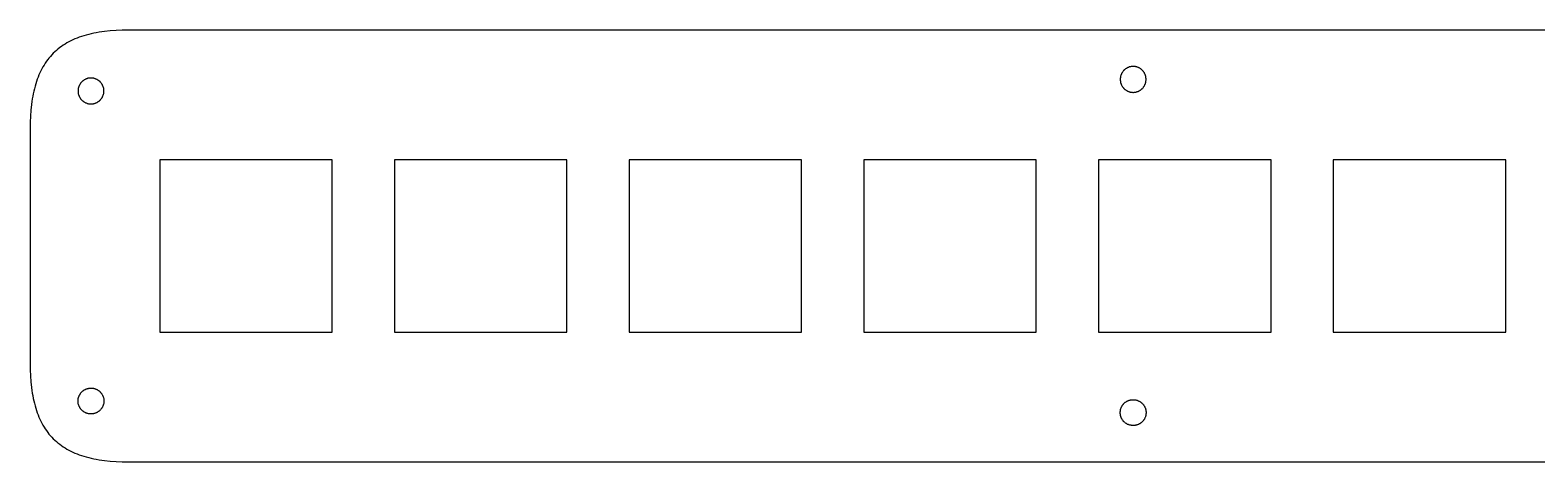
# Model space of a CAD drawing. Header units: millimetres. Extents: x 499 to 763, y 110 to 145.
# Drawn here: x 499 to 621.3, y 109.9 to 144.9 of the extents above; entities that cross this region are included whole.
import ezdxf

# ---------------------------------------------------------------- set-up
doc = ezdxf.new("R2010")
doc.units = ezdxf.units.MM
for name, color, linetype, true_color in [('bigger_exterior', 76, 'Continuous', 0x307816), ('mx_boundary', 18, 'Continuous', 0x000000), ('new_screws_small', 76, 'Continuous', 0x307816)]:
    doc.layers.add(name, color=color, linetype=linetype, true_color=true_color)

msp = doc.modelspace()

# ---------------------------------------------------------------- linework, layer by layer
at = {"layer": 'bigger_exterior'}
for p, q in [((502.97, 144.33), (502.79, 144.26)), ((503.15, 144.39), (502.97, 144.33)), ((503.34, 144.45), (503.15, 144.39)), ((503.53, 144.5), (503.34, 144.45)), ((503.73, 144.56), (503.53, 144.5)), ((503.93, 144.6), (503.73, 144.56)), ((504.14, 144.65), (503.93, 144.6)), ((504.35, 144.69), (504.14, 144.65)), ((504.57, 144.73), (504.35, 144.69)), ((504.79, 144.76), (504.57, 144.73)), ((505.01, 144.79), (504.79, 144.76)), ((505.47, 144.84), (505.01, 144.79)), ((505.96, 144.88), (505.47, 144.84)), ((506.46, 144.9), (505.96, 144.88)), ((506.98, 144.9), (506.46, 144.9)), ((754.63, 144.9), (506.98, 144.9)), ((500.98, 143.14), (500.86, 143.02)), ((501.11, 143.26), (500.98, 143.14)), ((501.24, 143.37), (501.11, 143.26)), ((501.38, 143.48), (501.24, 143.37)), ((501.52, 143.58), (501.38, 143.48)), ((501.66, 143.68), (501.52, 143.58)), ((501.81, 143.77), (501.66, 143.68)), ((501.96, 143.86), (501.81, 143.77)), ((502.12, 143.95), (501.96, 143.86)), ((502.28, 144.03), (502.12, 143.95)), ((502.45, 144.11), (502.28, 144.03)), ((502.62, 144.19), (502.45, 144.11)), ((502.79, 144.26), (502.62, 144.19)), ((500.02, 141.92), (499.93, 141.76)), ((500.11, 142.07), (500.02, 141.92)), ((500.2, 142.22), (500.11, 142.07)), ((500.3, 142.37), (500.2, 142.22)), ((500.41, 142.51), (500.3, 142.37)), ((500.51, 142.64), (500.41, 142.51)), ((500.62, 142.77), (500.51, 142.64)), ((500.74, 142.9), (500.62, 142.77)), ((500.86, 143.02), (500.74, 142.9)), ((499.49, 140.73), (499.43, 140.54)), ((499.56, 140.91), (499.49, 140.73)), ((499.62, 141.09), (499.56, 140.91)), ((499.69, 141.27), (499.62, 141.09)), ((499.77, 141.44), (499.69, 141.27)), ((499.85, 141.6), (499.77, 141.44)), ((499.93, 141.76), (499.85, 141.6)), ((499.19, 139.53), (499.15, 139.32)), ((499.23, 139.74), (499.19, 139.53)), ((499.28, 139.95), (499.23, 139.74)), ((499.33, 140.15), (499.28, 139.95)), ((499.38, 140.35), (499.33, 140.15)), ((499.43, 140.54), (499.38, 140.35)), ((499.04, 138.41), (499.01, 137.93)), ((499.09, 138.87), (499.04, 138.41)), ((499.12, 139.1), (499.09, 138.87)), ((499.15, 139.32), (499.12, 139.1)), ((498.99, 137.42), (498.98, 136.9)), ((499.01, 137.93), (498.99, 137.42)), ((498.98, 136.9), (498.98, 117.85)), ((498.98, 117.85), (498.99, 117.33)), ((498.99, 117.33), (499.01, 116.83)), ((499.01, 116.83), (499.04, 116.35)), ((499.04, 116.35), (499.09, 115.89)), ((499.09, 115.89), (499.12, 115.66)), ((499.12, 115.66), (499.15, 115.44)), ((499.15, 115.44), (499.19, 115.23)), ((499.19, 115.23), (499.23, 115.01)), ((499.23, 115.01), (499.28, 114.81)), ((499.28, 114.81), (499.33, 114.61)), ((499.33, 114.61), (499.38, 114.41)), ((499.38, 114.41), (499.43, 114.22)), ((499.43, 114.22), (499.49, 114.03)), ((499.49, 114.03), (499.56, 113.84)), ((499.56, 113.84), (499.62, 113.67)), ((499.62, 113.67), (499.69, 113.49)), ((499.69, 113.49), (499.77, 113.32)), ((499.77, 113.32), (499.85, 113.15)), ((499.85, 113.15), (499.93, 112.99)), ((499.93, 112.99), (500.02, 112.84)), ((500.02, 112.84), (500.11, 112.68)), ((500.11, 112.68), (500.2, 112.53)), ((500.2, 112.53), (500.3, 112.39)), ((500.3, 112.39), (500.41, 112.25)), ((500.41, 112.25), (500.51, 112.11)), ((500.51, 112.11), (500.62, 111.98)), ((500.62, 111.98), (500.74, 111.86)), ((500.74, 111.86), (500.86, 111.73)), ((500.86, 111.73), (500.98, 111.61)), ((500.98, 111.61), (501.11, 111.5)), ((501.11, 111.5), (501.24, 111.39)), ((501.24, 111.39), (501.38, 111.28)), ((501.38, 111.28), (501.52, 111.18)), ((501.52, 111.18), (501.66, 111.08)), ((501.66, 111.08), (501.81, 110.98)), ((501.81, 110.98), (501.96, 110.89)), ((501.96, 110.89), (502.12, 110.81)), ((502.12, 110.81), (502.28, 110.72)), ((502.28, 110.72), (502.45, 110.64)), ((502.45, 110.64), (502.62, 110.57)), ((502.62, 110.57), (502.79, 110.5)), ((502.79, 110.5), (502.97, 110.43)), ((502.97, 110.43), (503.15, 110.37)), ((503.15, 110.37), (503.34, 110.31)), ((503.34, 110.31), (503.53, 110.25)), ((503.53, 110.25), (503.73, 110.2)), ((503.73, 110.2), (503.93, 110.15)), ((503.93, 110.15), (504.14, 110.11)), ((504.14, 110.11), (504.35, 110.07)), ((504.35, 110.07), (504.57, 110.03)), ((504.57, 110.03), (504.79, 109.99)), ((504.79, 109.99), (505.01, 109.96)), ((505.01, 109.96), (505.47, 109.92)), ((505.47, 109.92), (505.96, 109.88)), ((505.96, 109.88), (506.46, 109.86)), ((506.46, 109.86), (506.98, 109.85)), ((506.98, 109.85), (754.63, 109.85))]:
    msp.add_line(p, q, dxfattribs=at)
at = {"layer": 'mx_boundary'}
for p, q in [((523.5, 134.38), (509.5, 134.38)), ((509.5, 134.38), (509.5, 120.38)), ((523.5, 120.38), (523.5, 134.38)), ((542.55, 134.38), (528.55, 134.38)), ((528.55, 134.38), (528.55, 120.38)), ((542.55, 120.38), (542.55, 134.38)), ((561.6, 134.38), (547.6, 134.38)), ((547.6, 134.38), (547.6, 120.38)), ((561.6, 120.38), (561.6, 134.38)), ((580.65, 134.38), (566.65, 134.38)), ((566.65, 134.38), (566.65, 120.38)), ((580.65, 120.38), (580.65, 134.38)), ((599.7, 134.38), (585.7, 134.38)), ((585.7, 134.38), (585.7, 120.38)), ((599.7, 120.38), (599.7, 134.38)), ((618.75, 134.38), (604.75, 134.38)), ((604.75, 134.38), (604.75, 120.38)), ((618.75, 120.38), (618.75, 134.38)), ((509.5, 120.38), (523.5, 120.38)), ((528.55, 120.38), (542.55, 120.38)), ((547.6, 120.38), (561.6, 120.38)), ((566.65, 120.38), (580.65, 120.38)), ((585.7, 120.38), (599.7, 120.38)), ((604.75, 120.38), (618.75, 120.38))]:
    msp.add_line(p, q, dxfattribs=at)
at = {"layer": 'new_screws_small'}
for p, q in [((588.13, 141.88), (588.09, 141.87)), ((588.16, 141.89), (588.13, 141.88)), ((588.19, 141.91), (588.16, 141.89)), ((588.23, 141.92), (588.19, 141.91)), ((588.26, 141.92), (588.23, 141.92)), ((588.3, 141.93), (588.26, 141.92)), ((588.34, 141.94), (588.3, 141.93)), ((588.37, 141.94), (588.34, 141.94)), ((588.41, 141.95), (588.37, 141.94)), ((588.44, 141.95), (588.41, 141.95)), ((588.48, 141.95), (588.44, 141.95)), ((588.52, 141.95), (588.48, 141.95)), ((588.55, 141.95), (588.52, 141.95)), ((588.59, 141.95), (588.55, 141.95)), ((588.63, 141.95), (588.59, 141.95)), ((588.66, 141.94), (588.63, 141.95)), ((588.7, 141.94), (588.66, 141.94)), ((588.73, 141.93), (588.7, 141.94)), ((588.77, 141.92), (588.73, 141.93)), ((588.81, 141.91), (588.77, 141.92)), ((588.84, 141.9), (588.81, 141.91)), ((588.87, 141.89), (588.84, 141.9)), ((588.91, 141.87), (588.87, 141.89)), ((588.94, 141.86), (588.91, 141.87)), ((503.12, 140.65), (503.1, 140.62)), ((503.15, 140.68), (503.12, 140.65)), ((503.17, 140.7), (503.15, 140.68)), ((503.2, 140.73), (503.17, 140.7)), ((503.23, 140.75), (503.2, 140.73)), ((503.25, 140.78), (503.23, 140.75)), ((503.28, 140.8), (503.25, 140.78)), ((503.31, 140.82), (503.28, 140.8)), ((503.34, 140.84), (503.31, 140.82)), ((503.37, 140.86), (503.34, 140.84)), ((503.4, 140.88), (503.37, 140.86)), ((503.44, 140.9), (503.4, 140.88)), ((503.47, 140.91), (503.44, 140.9)), ((503.5, 140.93), (503.47, 140.91)), ((503.54, 140.94), (503.5, 140.93)), ((503.57, 140.95), (503.54, 140.94)), ((503.6, 140.97), (503.57, 140.95)), ((503.64, 140.98), (503.6, 140.97)), ((503.67, 140.99), (503.64, 140.98)), ((503.71, 140.99), (503.67, 140.99)), ((503.75, 141), (503.71, 140.99)), ((503.78, 141), (503.75, 141)), ((503.82, 141.01), (503.78, 141)), ((503.85, 141.01), (503.82, 141.01)), ((503.89, 141.01), (503.85, 141.01)), ((503.93, 141.01), (503.89, 141.01)), ((503.96, 141.01), (503.93, 141.01)), ((504, 141.01), (503.96, 141.01)), ((504.04, 141.01), (504, 141.01)), ((504.07, 141), (504.04, 141.01)), ((504.11, 141), (504.07, 141)), ((504.14, 140.99), (504.11, 141)), ((504.18, 140.98), (504.14, 140.99)), ((504.21, 140.97), (504.18, 140.98)), ((504.25, 140.96), (504.21, 140.97)), ((504.28, 140.95), (504.25, 140.96)), ((504.32, 140.93), (504.28, 140.95)), ((504.35, 140.92), (504.32, 140.93)), ((504.38, 140.9), (504.35, 140.92)), ((504.42, 140.89), (504.38, 140.9)), ((504.45, 140.87), (504.42, 140.89)), ((504.48, 140.85), (504.45, 140.87)), ((504.51, 140.83), (504.48, 140.85)), ((504.54, 140.81), (504.51, 140.83)), ((504.57, 140.79), (504.54, 140.81)), ((504.6, 140.76), (504.57, 140.79)), ((504.62, 140.74), (504.6, 140.76)), ((504.65, 140.72), (504.62, 140.74)), ((504.68, 140.69), (504.65, 140.72)), ((504.7, 140.66), (504.68, 140.69)), ((504.73, 140.64), (504.7, 140.66)), ((587.47, 141.03), (587.46, 140.99)), ((587.46, 140.99), (587.46, 140.96)), ((587.46, 140.96), (587.46, 140.92)), ((587.46, 140.92), (587.46, 140.88)), ((587.46, 140.88), (587.46, 140.85)), ((587.46, 140.85), (587.46, 140.81)), ((587.46, 140.81), (587.47, 140.78)), ((587.48, 141.1), (587.47, 141.07)), ((587.47, 141.07), (587.47, 141.03)), ((587.47, 140.78), (587.47, 140.74)), ((587.47, 140.74), (587.48, 140.7)), ((587.49, 141.14), (587.48, 141.1)), ((587.48, 140.7), (587.49, 140.67)), ((587.5, 141.21), (587.49, 141.17)), ((587.49, 141.17), (587.49, 141.14)), ((587.49, 140.67), (587.49, 140.63)), ((587.52, 141.24), (587.5, 141.21)), ((587.53, 141.28), (587.52, 141.24)), ((587.54, 141.31), (587.53, 141.28)), ((587.56, 141.34), (587.54, 141.31)), ((587.57, 141.38), (587.56, 141.34)), ((587.59, 141.41), (587.57, 141.38)), ((587.61, 141.44), (587.59, 141.41)), ((587.63, 141.47), (587.61, 141.44)), ((587.65, 141.5), (587.63, 141.47)), ((587.67, 141.53), (587.65, 141.5)), ((587.69, 141.56), (587.67, 141.53)), ((587.71, 141.59), (587.69, 141.56)), ((587.74, 141.62), (587.71, 141.59)), ((587.76, 141.64), (587.74, 141.62)), ((587.79, 141.67), (587.76, 141.64)), ((587.82, 141.69), (587.79, 141.67)), ((587.84, 141.72), (587.82, 141.69)), ((587.87, 141.74), (587.84, 141.72)), ((587.9, 141.76), (587.87, 141.74)), ((587.93, 141.78), (587.9, 141.76)), ((587.96, 141.8), (587.93, 141.78)), ((587.99, 141.82), (587.96, 141.8)), ((588.03, 141.84), (587.99, 141.82)), ((588.06, 141.85), (588.03, 141.84)), ((588.09, 141.87), (588.06, 141.85)), ((588.97, 141.84), (588.94, 141.86)), ((589.01, 141.83), (588.97, 141.84)), ((589.04, 141.81), (589.01, 141.83)), ((589.07, 141.79), (589.04, 141.81)), ((589.1, 141.77), (589.07, 141.79)), ((589.13, 141.75), (589.1, 141.77)), ((589.16, 141.73), (589.13, 141.75)), ((589.19, 141.7), (589.16, 141.73)), ((589.21, 141.68), (589.19, 141.7)), ((589.24, 141.66), (589.21, 141.68)), ((589.27, 141.63), (589.24, 141.66)), ((589.29, 141.6), (589.27, 141.63)), ((589.32, 141.57), (589.29, 141.6)), ((589.34, 141.55), (589.32, 141.57)), ((589.36, 141.52), (589.34, 141.55)), ((589.38, 141.49), (589.36, 141.52)), ((589.4, 141.46), (589.38, 141.49)), ((589.42, 141.43), (589.4, 141.46)), ((589.44, 141.39), (589.42, 141.43)), ((589.45, 141.36), (589.44, 141.39)), ((589.47, 141.33), (589.45, 141.36)), ((589.48, 141.29), (589.47, 141.33)), ((589.5, 141.26), (589.48, 141.29)), ((589.51, 141.23), (589.5, 141.26)), ((589.52, 141.19), (589.51, 141.23)), ((589.53, 141.16), (589.52, 141.19)), ((589.52, 140.62), (589.53, 140.65)), ((589.54, 141.12), (589.53, 141.16)), ((589.53, 140.65), (589.54, 140.69)), ((589.54, 141.08), (589.54, 141.12)), ((589.55, 141.05), (589.54, 141.08)), ((589.54, 140.72), (589.55, 140.76)), ((589.54, 140.69), (589.54, 140.72)), ((589.55, 141.01), (589.55, 141.05)), ((589.56, 140.98), (589.55, 141.01)), ((589.55, 140.79), (589.56, 140.83)), ((589.55, 140.76), (589.55, 140.79)), ((589.56, 140.94), (589.56, 140.98)), ((589.56, 140.9), (589.56, 140.94)), ((589.56, 140.87), (589.56, 140.9)), ((589.56, 140.83), (589.56, 140.87)), ((502.88, 140.09), (502.87, 140.05)), ((502.87, 140.05), (502.87, 140.02)), ((502.87, 140.02), (502.87, 139.98)), ((502.87, 139.98), (502.87, 139.95)), ((502.87, 139.95), (502.87, 139.91)), ((502.87, 139.91), (502.87, 139.87)), ((502.87, 139.87), (502.88, 139.84)), ((502.89, 140.16), (502.88, 140.13)), ((502.88, 140.13), (502.88, 140.09)), ((502.88, 139.84), (502.88, 139.8)), ((502.88, 139.8), (502.89, 139.76)), ((502.9, 140.23), (502.89, 140.2)), ((502.89, 140.2), (502.89, 140.16)), ((502.89, 139.76), (502.89, 139.73)), ((502.89, 139.73), (502.9, 139.69)), ((502.91, 140.27), (502.9, 140.23)), ((502.9, 139.69), (502.91, 139.66)), ((502.92, 140.3), (502.91, 140.27)), ((502.91, 139.66), (502.92, 139.62)), ((502.94, 140.34), (502.92, 140.3)), ((502.92, 139.62), (502.94, 139.59)), ((502.95, 140.37), (502.94, 140.34)), ((502.94, 139.59), (502.95, 139.56)), ((502.97, 140.41), (502.95, 140.37)), ((502.95, 139.56), (502.97, 139.52)), ((502.98, 140.44), (502.97, 140.41)), ((502.97, 139.52), (502.98, 139.49)), ((503, 140.47), (502.98, 140.44)), ((502.98, 139.49), (503, 139.46)), ((503.02, 140.5), (503, 140.47)), ((503, 139.46), (503.02, 139.43)), ((503.04, 140.53), (503.02, 140.5)), ((503.02, 139.43), (503.04, 139.39)), ((503.06, 140.56), (503.04, 140.53)), ((503.08, 140.59), (503.06, 140.56)), ((503.1, 140.62), (503.08, 140.59)), ((504.75, 140.61), (504.73, 140.64)), ((504.77, 140.58), (504.75, 140.61)), ((504.79, 140.55), (504.77, 140.58)), ((504.81, 140.52), (504.79, 140.55)), ((504.83, 140.49), (504.81, 140.52)), ((504.81, 139.41), (504.83, 139.44)), ((504.85, 140.45), (504.83, 140.49)), ((504.83, 139.44), (504.85, 139.47)), ((504.86, 140.42), (504.85, 140.45)), ((504.85, 139.47), (504.86, 139.51)), ((504.88, 140.39), (504.86, 140.42)), ((504.86, 139.51), (504.88, 139.54)), ((504.89, 140.36), (504.88, 140.39)), ((504.88, 139.54), (504.89, 139.57)), ((504.91, 140.32), (504.89, 140.36)), ((504.89, 139.57), (504.91, 139.61)), ((504.92, 140.29), (504.91, 140.32)), ((504.91, 139.61), (504.92, 139.64)), ((504.93, 140.25), (504.92, 140.29)), ((504.92, 139.64), (504.93, 139.68)), ((504.94, 140.22), (504.93, 140.25)), ((504.93, 139.68), (504.94, 139.71)), ((504.95, 140.18), (504.94, 140.22)), ((504.94, 139.71), (504.95, 139.75)), ((504.95, 140.15), (504.95, 140.18)), ((504.96, 140.11), (504.95, 140.15)), ((504.95, 139.78), (504.96, 139.82)), ((504.95, 139.75), (504.95, 139.78)), ((504.96, 140.07), (504.96, 140.11)), ((504.97, 140.04), (504.96, 140.07)), ((504.96, 139.85), (504.97, 139.89)), ((504.96, 139.82), (504.96, 139.85)), ((504.97, 140), (504.97, 140.04)), ((504.97, 139.96), (504.97, 140)), ((504.97, 139.93), (504.97, 139.96)), ((504.97, 139.89), (504.97, 139.93)), ((587.49, 140.63), (587.5, 140.6)), ((587.5, 140.6), (587.52, 140.56)), ((587.52, 140.56), (587.53, 140.53)), ((587.53, 140.53), (587.54, 140.49)), ((587.54, 140.49), (587.56, 140.46)), ((587.56, 140.46), (587.57, 140.43)), ((587.57, 140.43), (587.59, 140.4)), ((587.59, 140.4), (587.61, 140.36)), ((587.61, 140.36), (587.63, 140.33)), ((587.63, 140.33), (587.65, 140.3)), ((587.65, 140.3), (587.67, 140.27)), ((587.67, 140.27), (587.69, 140.25)), ((587.69, 140.25), (587.71, 140.22)), ((587.71, 140.22), (587.74, 140.19)), ((587.74, 140.19), (587.76, 140.16)), ((587.76, 140.16), (587.79, 140.14)), ((587.79, 140.14), (587.82, 140.11)), ((587.82, 140.11), (587.84, 140.09)), ((587.84, 140.09), (587.87, 140.07)), ((587.87, 140.07), (587.9, 140.05)), ((587.9, 140.05), (587.93, 140.03)), ((587.93, 140.03), (587.96, 140.01)), ((587.96, 140.01), (587.99, 139.99)), ((587.99, 139.99), (588.03, 139.97)), ((588.03, 139.97), (588.06, 139.95)), ((588.06, 139.95), (588.09, 139.94)), ((588.09, 139.94), (588.13, 139.93)), ((588.13, 139.93), (588.16, 139.91)), ((588.16, 139.91), (588.19, 139.9)), ((588.19, 139.9), (588.23, 139.89)), ((588.23, 139.89), (588.26, 139.88)), ((588.26, 139.88), (588.3, 139.87)), ((588.3, 139.87), (588.34, 139.87)), ((588.34, 139.87), (588.37, 139.86)), ((588.37, 139.86), (588.41, 139.86)), ((588.41, 139.86), (588.44, 139.86)), ((588.44, 139.86), (588.48, 139.85)), ((588.48, 139.85), (588.52, 139.85)), ((588.52, 139.85), (588.55, 139.85)), ((588.55, 139.85), (588.59, 139.86)), ((588.59, 139.86), (588.63, 139.86)), ((588.63, 139.86), (588.66, 139.86)), ((588.66, 139.86), (588.7, 139.87)), ((588.7, 139.87), (588.73, 139.88)), ((588.73, 139.88), (588.77, 139.89)), ((588.77, 139.89), (588.81, 139.9)), ((588.81, 139.9), (588.84, 139.91)), ((588.84, 139.91), (588.87, 139.92)), ((588.87, 139.92), (588.91, 139.93)), ((588.91, 139.93), (588.94, 139.95)), ((588.94, 139.95), (588.97, 139.96)), ((588.97, 139.96), (589.01, 139.98)), ((589.01, 139.98), (589.04, 140)), ((589.04, 140), (589.07, 140.02)), ((589.07, 140.02), (589.1, 140.04)), ((589.1, 140.04), (589.13, 140.06)), ((589.13, 140.06), (589.16, 140.08)), ((589.16, 140.08), (589.19, 140.1)), ((589.19, 140.1), (589.21, 140.13)), ((589.21, 140.13), (589.24, 140.15)), ((589.24, 140.15), (589.27, 140.18)), ((589.27, 140.18), (589.29, 140.2)), ((589.29, 140.2), (589.32, 140.23)), ((589.32, 140.23), (589.34, 140.26)), ((589.34, 140.26), (589.36, 140.29)), ((589.36, 140.29), (589.38, 140.32)), ((589.38, 140.32), (589.4, 140.35)), ((589.4, 140.35), (589.42, 140.38)), ((589.42, 140.38), (589.44, 140.41)), ((589.44, 140.41), (589.45, 140.45)), ((589.45, 140.45), (589.47, 140.48)), ((589.47, 140.48), (589.48, 140.51)), ((589.48, 140.51), (589.5, 140.55)), ((589.5, 140.55), (589.51, 140.58)), ((589.51, 140.58), (589.52, 140.62)), ((503.04, 139.39), (503.06, 139.36)), ((503.06, 139.36), (503.08, 139.33)), ((503.08, 139.33), (503.1, 139.31)), ((503.1, 139.31), (503.12, 139.28)), ((503.12, 139.28), (503.15, 139.25)), ((503.15, 139.25), (503.17, 139.22)), ((503.17, 139.22), (503.2, 139.2)), ((503.2, 139.2), (503.23, 139.17)), ((503.23, 139.17), (503.25, 139.15)), ((503.25, 139.15), (503.28, 139.13)), ((503.28, 139.13), (503.31, 139.11)), ((503.31, 139.11), (503.34, 139.09)), ((503.34, 139.09), (503.37, 139.07)), ((503.37, 139.07), (503.4, 139.05)), ((503.4, 139.05), (503.44, 139.03)), ((503.44, 139.03), (503.47, 139.01)), ((503.47, 139.01), (503.5, 139)), ((503.5, 139), (503.54, 138.99)), ((503.54, 138.99), (503.57, 138.97)), ((503.57, 138.97), (503.6, 138.96)), ((503.6, 138.96), (503.64, 138.95)), ((503.64, 138.95), (503.67, 138.94)), ((503.67, 138.94), (503.71, 138.93)), ((503.71, 138.93), (503.75, 138.93)), ((503.75, 138.93), (503.78, 138.92)), ((503.78, 138.92), (503.82, 138.92)), ((503.82, 138.92), (503.85, 138.92)), ((503.85, 138.92), (503.89, 138.91)), ((503.89, 138.91), (503.93, 138.91)), ((503.93, 138.91), (503.96, 138.91)), ((503.96, 138.91), (504, 138.92)), ((504, 138.92), (504.04, 138.92)), ((504.04, 138.92), (504.07, 138.93)), ((504.07, 138.93), (504.11, 138.93)), ((504.11, 138.93), (504.14, 138.94)), ((504.14, 138.94), (504.18, 138.95)), ((504.18, 138.95), (504.21, 138.96)), ((504.21, 138.96), (504.25, 138.97)), ((504.25, 138.97), (504.28, 138.98)), ((504.28, 138.98), (504.32, 138.99)), ((504.32, 138.99), (504.35, 139.01)), ((504.35, 139.01), (504.38, 139.02)), ((504.38, 139.02), (504.42, 139.04)), ((504.42, 139.04), (504.45, 139.06)), ((504.45, 139.06), (504.48, 139.08)), ((504.48, 139.08), (504.51, 139.1)), ((504.51, 139.1), (504.54, 139.12)), ((504.54, 139.12), (504.57, 139.14)), ((504.57, 139.14), (504.6, 139.16)), ((504.6, 139.16), (504.62, 139.19)), ((504.62, 139.19), (504.65, 139.21)), ((504.65, 139.21), (504.68, 139.24)), ((504.68, 139.24), (504.7, 139.26)), ((504.7, 139.26), (504.73, 139.29)), ((504.73, 139.29), (504.75, 139.32)), ((504.75, 139.32), (504.77, 139.35)), ((504.77, 139.35), (504.79, 139.38)), ((504.79, 139.38), (504.81, 139.41)), ((502.88, 114.96), (502.89, 114.99)), ((502.89, 115.03), (502.9, 115.06)), ((502.89, 114.99), (502.89, 115.03)), ((502.9, 115.06), (502.91, 115.1)), ((502.91, 115.1), (502.92, 115.13)), ((502.92, 115.13), (502.94, 115.17)), ((502.94, 115.17), (502.95, 115.2)), ((502.95, 115.2), (502.97, 115.23)), ((502.97, 115.23), (502.98, 115.27)), ((502.98, 115.27), (503, 115.3)), ((503, 115.3), (503.02, 115.33)), ((503.02, 115.33), (503.04, 115.36)), ((503.04, 115.36), (503.06, 115.39)), ((503.06, 115.39), (503.08, 115.42)), ((503.08, 115.42), (503.1, 115.45)), ((503.1, 115.45), (503.12, 115.48)), ((503.12, 115.48), (503.15, 115.51)), ((503.15, 115.51), (503.17, 115.53)), ((503.17, 115.53), (503.2, 115.56)), ((503.2, 115.56), (503.23, 115.58)), ((503.23, 115.58), (503.25, 115.61)), ((503.25, 115.61), (503.28, 115.63)), ((503.28, 115.63), (503.31, 115.65)), ((503.31, 115.65), (503.34, 115.67)), ((503.34, 115.67), (503.37, 115.69)), ((503.37, 115.69), (503.4, 115.71)), ((503.4, 115.71), (503.44, 115.73)), ((503.44, 115.73), (503.47, 115.74)), ((503.47, 115.74), (503.5, 115.76)), ((503.5, 115.76), (503.54, 115.77)), ((503.54, 115.77), (503.57, 115.78)), ((503.57, 115.78), (503.6, 115.79)), ((503.6, 115.79), (503.64, 115.8)), ((503.64, 115.8), (503.67, 115.81)), ((503.67, 115.81), (503.71, 115.82)), ((503.71, 115.82), (503.75, 115.83)), ((503.75, 115.83), (503.78, 115.83)), ((503.78, 115.83), (503.82, 115.84)), ((503.82, 115.84), (503.85, 115.84)), ((503.85, 115.84), (503.89, 115.84)), ((503.89, 115.84), (503.93, 115.84)), ((503.93, 115.84), (503.96, 115.84)), ((503.96, 115.84), (504, 115.84)), ((504, 115.84), (504.04, 115.84)), ((504.04, 115.84), (504.07, 115.83)), ((504.07, 115.83), (504.11, 115.83)), ((504.11, 115.83), (504.14, 115.82)), ((504.14, 115.82), (504.18, 115.81)), ((504.18, 115.81), (504.21, 115.8)), ((504.21, 115.8), (504.25, 115.79)), ((504.25, 115.79), (504.28, 115.78)), ((504.28, 115.78), (504.32, 115.76)), ((504.32, 115.76), (504.35, 115.75)), ((504.35, 115.75), (504.38, 115.73)), ((504.38, 115.73), (504.42, 115.72)), ((504.42, 115.72), (504.45, 115.7)), ((504.45, 115.7), (504.48, 115.68)), ((504.48, 115.68), (504.51, 115.66)), ((504.51, 115.66), (504.54, 115.64)), ((504.54, 115.64), (504.57, 115.62)), ((504.57, 115.62), (504.6, 115.59)), ((504.6, 115.59), (504.62, 115.57)), ((504.62, 115.57), (504.65, 115.54)), ((504.65, 115.54), (504.68, 115.52)), ((504.68, 115.52), (504.7, 115.49)), ((504.7, 115.49), (504.73, 115.46)), ((504.73, 115.46), (504.75, 115.44)), ((504.75, 115.44), (504.77, 115.41)), ((504.77, 115.41), (504.79, 115.38)), ((504.79, 115.38), (504.81, 115.35)), ((504.81, 115.35), (504.83, 115.31)), ((504.83, 115.31), (504.85, 115.28)), ((504.85, 115.28), (504.86, 115.25)), ((504.86, 115.25), (504.88, 115.22)), ((504.88, 115.22), (504.89, 115.18)), ((504.89, 115.18), (504.91, 115.15)), ((504.91, 115.15), (504.92, 115.12)), ((504.92, 115.12), (504.93, 115.08)), ((504.93, 115.08), (504.94, 115.05)), ((504.94, 115.05), (504.95, 115.01)), ((504.95, 115.01), (504.95, 114.97)), ((504.95, 114.97), (504.96, 114.94)), ((502.87, 114.88), (502.88, 114.92)), ((502.87, 114.85), (502.87, 114.88)), ((502.87, 114.81), (502.87, 114.85)), ((502.87, 114.77), (502.87, 114.81)), ((502.87, 114.74), (502.87, 114.77)), ((502.87, 114.7), (502.87, 114.74)), ((502.88, 114.67), (502.87, 114.7)), ((502.88, 114.92), (502.88, 114.96)), ((502.88, 114.63), (502.88, 114.67)), ((502.89, 114.59), (502.88, 114.63)), ((502.89, 114.56), (502.89, 114.59)), ((502.9, 114.52), (502.89, 114.56)), ((502.91, 114.49), (502.9, 114.52)), ((502.92, 114.45), (502.91, 114.49)), ((502.94, 114.42), (502.92, 114.45)), ((502.95, 114.38), (502.94, 114.42)), ((502.97, 114.35), (502.95, 114.38)), ((502.98, 114.32), (502.97, 114.35)), ((503, 114.29), (502.98, 114.32)), ((503.02, 114.25), (503, 114.29)), ((503.04, 114.22), (503.02, 114.25)), ((503.06, 114.19), (503.04, 114.22)), ((503.08, 114.16), (503.06, 114.19)), ((503.1, 114.13), (503.08, 114.16)), ((503.12, 114.11), (503.1, 114.13)), ((503.15, 114.08), (503.12, 114.11)), ((503.17, 114.05), (503.15, 114.08)), ((503.2, 114.03), (503.17, 114.05)), ((503.23, 114), (503.2, 114.03)), ((503.25, 113.98), (503.23, 114)), ((503.28, 113.96), (503.25, 113.98)), ((503.31, 113.94), (503.28, 113.96)), ((503.34, 113.91), (503.31, 113.94)), ((503.37, 113.9), (503.34, 113.91)), ((503.4, 113.88), (503.37, 113.9)), ((503.44, 113.86), (503.4, 113.88)), ((503.47, 113.84), (503.44, 113.86)), ((503.5, 113.83), (503.47, 113.84)), ((503.54, 113.81), (503.5, 113.83)), ((503.57, 113.8), (503.54, 113.81)), ((503.6, 113.79), (503.57, 113.8)), ((503.64, 113.78), (503.6, 113.79)), ((503.67, 113.77), (503.64, 113.78)), ((503.71, 113.76), (503.67, 113.77)), ((503.75, 113.76), (503.71, 113.76)), ((503.78, 113.75), (503.75, 113.76)), ((503.82, 113.75), (503.78, 113.75)), ((503.85, 113.74), (503.82, 113.75)), ((503.89, 113.74), (503.85, 113.74)), ((503.93, 113.74), (503.89, 113.74)), ((503.96, 113.74), (503.93, 113.74)), ((504, 113.75), (503.96, 113.74)), ((504.04, 113.75), (504, 113.75)), ((504.07, 113.75), (504.04, 113.75)), ((504.11, 113.76), (504.07, 113.75)), ((504.14, 113.77), (504.11, 113.76)), ((504.18, 113.78), (504.14, 113.77)), ((504.21, 113.79), (504.18, 113.78)), ((504.25, 113.8), (504.21, 113.79)), ((504.28, 113.81), (504.25, 113.8)), ((504.32, 113.82), (504.28, 113.81)), ((504.35, 113.84), (504.32, 113.82)), ((504.38, 113.85), (504.35, 113.84)), ((504.42, 113.87), (504.38, 113.85)), ((504.45, 113.89), (504.42, 113.87)), ((504.48, 113.91), (504.45, 113.89)), ((504.51, 113.93), (504.48, 113.91)), ((504.54, 113.95), (504.51, 113.93)), ((504.57, 113.97), (504.54, 113.95)), ((504.6, 113.99), (504.57, 113.97)), ((504.62, 114.02), (504.6, 113.99)), ((504.65, 114.04), (504.62, 114.02)), ((504.68, 114.07), (504.65, 114.04)), ((504.7, 114.09), (504.68, 114.07)), ((504.73, 114.12), (504.7, 114.09)), ((504.75, 114.15), (504.73, 114.12)), ((504.77, 114.18), (504.75, 114.15)), ((504.79, 114.21), (504.77, 114.18)), ((504.81, 114.24), (504.79, 114.21)), ((504.83, 114.27), (504.81, 114.24)), ((504.85, 114.3), (504.83, 114.27)), ((504.86, 114.33), (504.85, 114.3)), ((504.88, 114.37), (504.86, 114.33)), ((504.89, 114.4), (504.88, 114.37)), ((504.91, 114.44), (504.89, 114.4)), ((504.92, 114.47), (504.91, 114.44)), ((504.93, 114.5), (504.92, 114.47)), ((504.94, 114.54), (504.93, 114.5)), ((504.95, 114.58), (504.94, 114.54)), ((504.96, 114.65), (504.95, 114.61)), ((504.95, 114.61), (504.95, 114.58)), ((504.96, 114.94), (504.96, 114.9)), ((504.96, 114.9), (504.97, 114.87)), ((504.97, 114.72), (504.96, 114.68)), ((504.96, 114.68), (504.96, 114.65)), ((504.97, 114.87), (504.97, 114.83)), ((504.97, 114.83), (504.97, 114.79)), ((504.97, 114.79), (504.97, 114.76)), ((504.97, 114.76), (504.97, 114.72)), ((587.46, 113.94), (587.47, 113.98)), ((587.46, 113.91), (587.46, 113.94)), ((587.46, 113.87), (587.46, 113.91)), ((587.46, 113.83), (587.46, 113.87)), ((587.46, 113.8), (587.46, 113.83)), ((587.46, 113.76), (587.46, 113.8)), ((587.47, 113.73), (587.46, 113.76)), ((587.47, 114.02), (587.48, 114.05)), ((587.47, 113.98), (587.47, 114.02)), ((587.48, 114.05), (587.49, 114.09)), ((587.49, 114.12), (587.5, 114.16)), ((587.49, 114.09), (587.49, 114.12)), ((587.5, 114.16), (587.52, 114.19)), ((587.52, 114.19), (587.53, 114.23)), ((587.53, 114.23), (587.54, 114.26)), ((587.54, 114.26), (587.56, 114.29)), ((587.56, 114.29), (587.57, 114.33)), ((587.57, 114.33), (587.59, 114.36)), ((587.59, 114.36), (587.61, 114.39)), ((587.61, 114.39), (587.63, 114.42)), ((587.63, 114.42), (587.65, 114.45)), ((587.65, 114.45), (587.67, 114.48)), ((587.67, 114.48), (587.69, 114.51)), ((587.69, 114.51), (587.71, 114.54)), ((587.71, 114.54), (587.74, 114.57)), ((587.74, 114.57), (587.76, 114.59)), ((587.76, 114.59), (587.79, 114.62)), ((587.79, 114.62), (587.82, 114.64)), ((587.82, 114.64), (587.84, 114.67)), ((587.84, 114.67), (587.87, 114.69)), ((587.87, 114.69), (587.9, 114.71)), ((587.9, 114.71), (587.93, 114.73)), ((587.93, 114.73), (587.96, 114.75)), ((587.96, 114.75), (587.99, 114.77)), ((587.99, 114.77), (588.03, 114.79)), ((588.03, 114.79), (588.06, 114.8)), ((588.06, 114.8), (588.09, 114.82)), ((588.09, 114.82), (588.13, 114.83)), ((588.13, 114.83), (588.16, 114.84)), ((588.16, 114.84), (588.19, 114.86)), ((588.19, 114.86), (588.23, 114.87)), ((588.23, 114.87), (588.26, 114.87)), ((588.26, 114.87), (588.3, 114.88)), ((588.3, 114.88), (588.34, 114.89)), ((588.34, 114.89), (588.37, 114.89)), ((588.37, 114.89), (588.41, 114.9)), ((588.41, 114.9), (588.44, 114.9)), ((588.44, 114.9), (588.48, 114.9)), ((588.48, 114.9), (588.52, 114.9)), ((588.52, 114.9), (588.55, 114.9)), ((588.55, 114.9), (588.59, 114.9)), ((588.59, 114.9), (588.63, 114.9)), ((588.63, 114.9), (588.66, 114.89)), ((588.66, 114.89), (588.7, 114.89)), ((588.7, 114.89), (588.73, 114.88)), ((588.73, 114.88), (588.77, 114.87)), ((588.77, 114.87), (588.81, 114.86)), ((588.81, 114.86), (588.84, 114.85)), ((588.84, 114.85), (588.87, 114.84)), ((588.87, 114.84), (588.91, 114.82)), ((588.91, 114.82), (588.94, 114.81)), ((588.94, 114.81), (588.97, 114.79)), ((588.97, 114.79), (589.01, 114.78)), ((589.01, 114.78), (589.04, 114.76)), ((589.04, 114.76), (589.07, 114.74)), ((589.07, 114.74), (589.1, 114.72)), ((589.1, 114.72), (589.13, 114.7)), ((589.13, 114.7), (589.16, 114.68)), ((589.16, 114.68), (589.19, 114.65)), ((589.19, 114.65), (589.21, 114.63)), ((589.21, 114.63), (589.24, 114.61)), ((589.24, 114.61), (589.27, 114.58)), ((589.27, 114.58), (589.29, 114.55)), ((589.29, 114.55), (589.32, 114.52)), ((589.32, 114.52), (589.34, 114.5)), ((589.34, 114.5), (589.36, 114.47)), ((589.36, 114.47), (589.38, 114.44)), ((589.38, 114.44), (589.4, 114.41)), ((589.4, 114.41), (589.42, 114.38)), ((589.42, 114.38), (589.44, 114.34)), ((589.44, 114.34), (589.45, 114.31)), ((589.45, 114.31), (589.47, 114.28)), ((589.47, 114.28), (589.48, 114.24)), ((589.48, 114.24), (589.5, 114.21)), ((589.5, 114.21), (589.51, 114.18)), ((589.51, 114.18), (589.52, 114.14)), ((589.52, 114.14), (589.53, 114.11)), ((589.53, 114.11), (589.54, 114.07)), ((589.54, 114.07), (589.54, 114.03)), ((589.54, 114.03), (589.55, 114)), ((589.55, 114), (589.55, 113.96)), ((589.55, 113.96), (589.56, 113.93)), ((589.56, 113.78), (589.55, 113.74)), ((589.55, 113.74), (589.55, 113.71)), ((589.56, 113.93), (589.56, 113.89)), ((589.56, 113.89), (589.56, 113.85)), ((589.56, 113.85), (589.56, 113.82)), ((589.56, 113.82), (589.56, 113.78)), ((587.47, 113.69), (587.47, 113.73)), ((587.48, 113.65), (587.47, 113.69)), ((587.49, 113.62), (587.48, 113.65)), ((587.49, 113.58), (587.49, 113.62)), ((587.5, 113.55), (587.49, 113.58)), ((587.52, 113.51), (587.5, 113.55)), ((587.53, 113.48), (587.52, 113.51)), ((587.54, 113.44), (587.53, 113.48)), ((587.56, 113.41), (587.54, 113.44)), ((587.57, 113.38), (587.56, 113.41)), ((587.59, 113.35), (587.57, 113.38)), ((587.61, 113.31), (587.59, 113.35)), ((587.63, 113.28), (587.61, 113.31)), ((587.65, 113.25), (587.63, 113.28)), ((587.67, 113.22), (587.65, 113.25)), ((587.69, 113.2), (587.67, 113.22)), ((587.71, 113.17), (587.69, 113.2)), ((587.74, 113.14), (587.71, 113.17)), ((587.76, 113.11), (587.74, 113.14)), ((587.79, 113.09), (587.76, 113.11)), ((587.82, 113.06), (587.79, 113.09)), ((587.84, 113.04), (587.82, 113.06)), ((587.87, 113.02), (587.84, 113.04)), ((587.9, 113), (587.87, 113.02)), ((587.93, 112.98), (587.9, 113)), ((587.96, 112.96), (587.93, 112.98)), ((587.99, 112.94), (587.96, 112.96)), ((588.03, 112.92), (587.99, 112.94)), ((588.06, 112.9), (588.03, 112.92)), ((588.09, 112.89), (588.06, 112.9)), ((588.13, 112.88), (588.09, 112.89)), ((588.16, 112.86), (588.13, 112.88)), ((588.19, 112.85), (588.16, 112.86)), ((588.23, 112.84), (588.19, 112.85)), ((588.26, 112.83), (588.23, 112.84)), ((588.3, 112.82), (588.26, 112.83)), ((588.34, 112.82), (588.3, 112.82)), ((588.37, 112.81), (588.34, 112.82)), ((588.41, 112.81), (588.37, 112.81)), ((588.44, 112.81), (588.41, 112.81)), ((588.48, 112.8), (588.44, 112.81)), ((588.52, 112.8), (588.48, 112.8)), ((588.55, 112.8), (588.52, 112.8)), ((588.59, 112.81), (588.55, 112.8)), ((588.63, 112.81), (588.59, 112.81)), ((588.66, 112.81), (588.63, 112.81)), ((588.7, 112.82), (588.66, 112.81)), ((588.73, 112.83), (588.7, 112.82)), ((588.77, 112.84), (588.73, 112.83)), ((588.81, 112.85), (588.77, 112.84)), ((588.84, 112.86), (588.81, 112.85)), ((588.87, 112.87), (588.84, 112.86)), ((588.91, 112.88), (588.87, 112.87)), ((588.94, 112.9), (588.91, 112.88)), ((588.97, 112.91), (588.94, 112.9)), ((589.01, 112.93), (588.97, 112.91)), ((589.04, 112.95), (589.01, 112.93)), ((589.07, 112.97), (589.04, 112.95)), ((589.1, 112.99), (589.07, 112.97)), ((589.13, 113.01), (589.1, 112.99)), ((589.16, 113.03), (589.13, 113.01)), ((589.19, 113.05), (589.16, 113.03)), ((589.21, 113.08), (589.19, 113.05)), ((589.24, 113.1), (589.21, 113.08)), ((589.27, 113.13), (589.24, 113.1)), ((589.29, 113.15), (589.27, 113.13)), ((589.32, 113.18), (589.29, 113.15)), ((589.34, 113.21), (589.32, 113.18)), ((589.36, 113.24), (589.34, 113.21)), ((589.38, 113.27), (589.36, 113.24)), ((589.4, 113.3), (589.38, 113.27)), ((589.42, 113.33), (589.4, 113.3)), ((589.44, 113.36), (589.42, 113.33)), ((589.45, 113.4), (589.44, 113.36)), ((589.47, 113.43), (589.45, 113.4)), ((589.48, 113.46), (589.47, 113.43)), ((589.5, 113.5), (589.48, 113.46)), ((589.51, 113.53), (589.5, 113.5)), ((589.52, 113.57), (589.51, 113.53)), ((589.53, 113.6), (589.52, 113.57)), ((589.54, 113.64), (589.53, 113.6)), ((589.55, 113.71), (589.54, 113.67)), ((589.54, 113.67), (589.54, 113.64))]:
    msp.add_line(p, q, dxfattribs=at)

doc.saveas('drawing.dxf')
